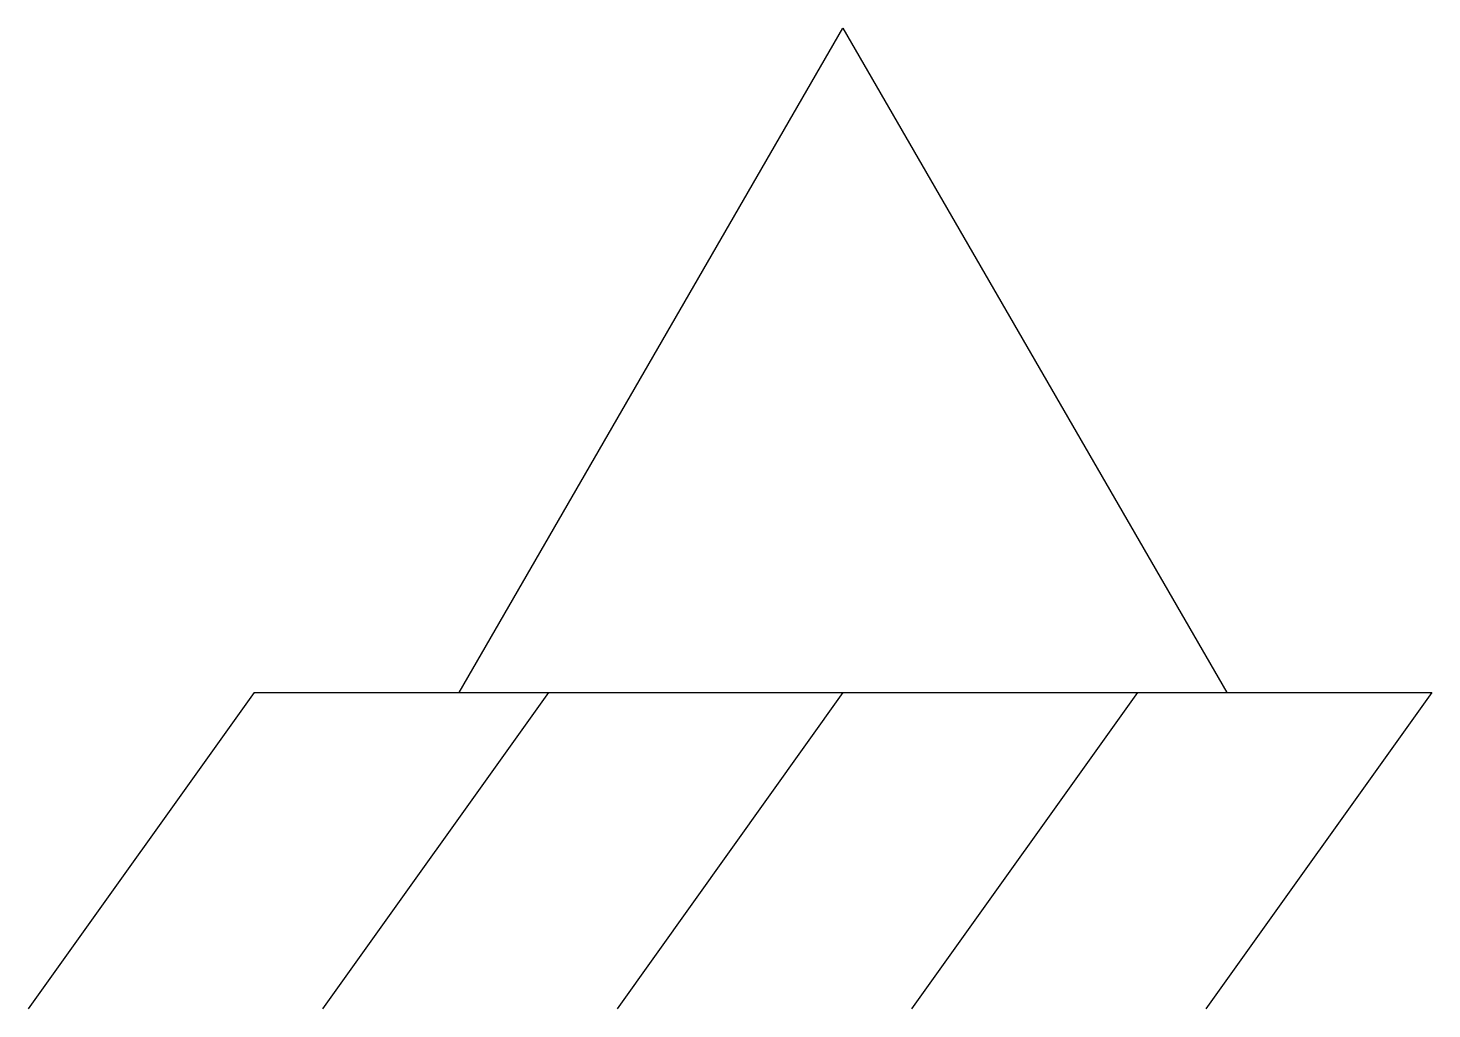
# Model space of a CAD drawing. Header units: inches. Extents: x -2.526 to -2.295, y 159.018 to 159.18.
import ezdxf

# ---------------------------------------------------------------- set-up
doc = ezdxf.new("R2010")
doc.units = ezdxf.units.IN
doc.header["$LTSCALE"] = 144
doc.header["$MEASUREMENT"] = 0

msp = doc.modelspace()

# ---------------------------------------------------------------- linework, layer by layer
for p, q in [((-2.45532, 159.06994), (-2.39204, 159.17954)), ((-2.39204, 159.17954), (-2.32876, 159.06994)), ((-2.48914, 159.06994), (-2.5264, 159.01776)), ((-2.48914, 159.06994), (-2.29494, 159.06994)), ((-2.44059, 159.06994), (-2.47785, 159.01776)), ((-2.39204, 159.06994), (-2.4293, 159.01776)), ((-2.34349, 159.06994), (-2.38075, 159.01776)), ((-2.29494, 159.06994), (-2.33221, 159.01776))]:
    msp.add_line(p, q)

doc.saveas('drawing.dxf')
